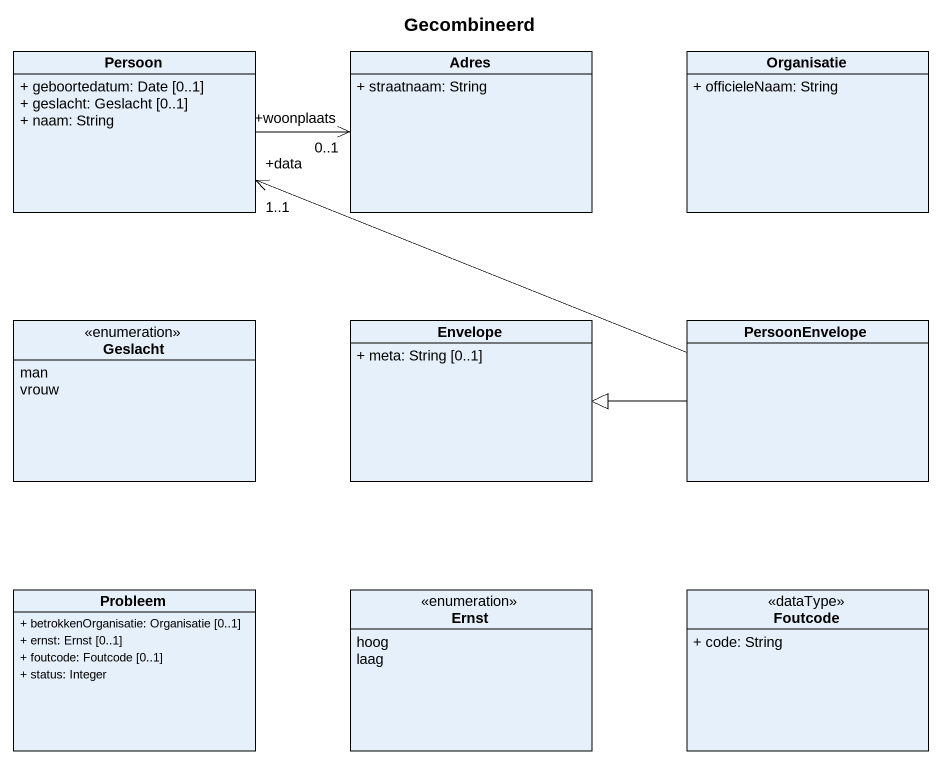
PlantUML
@startuml
title Gecombineerd
hide circle
hide empty members
skinparam classAttributeIconSize 0
class Persoon {
  + geboortedatum: Date [0..1]
  + geslacht: Geslacht [0..1]
  + naam: String
}
class Adres {
  + straatnaam: String
}
class Organisatie {
  + officieleNaam: String
}
enum Geslacht {
  man
  vrouw
}
class Envelope {
  + meta: String [0..1]
}
class PersoonEnvelope
class Probleem {
  + betrokkenOrganisatie: Organisatie [0..1]
  + ernst: Ernst [0..1]
  + foutcode: Foutcode [0..1]
  + status: Integer
}
enum Ernst {
  hoog
  laag
}
class Foutcode <<dataType>> {
  + code: String
}
Persoon -right-> "+woonplaats\n0..1" Adres
PersoonEnvelope -left-> "+data\n1..1" Persoon
PersoonEnvelope -left-|> Envelope
@enduml
